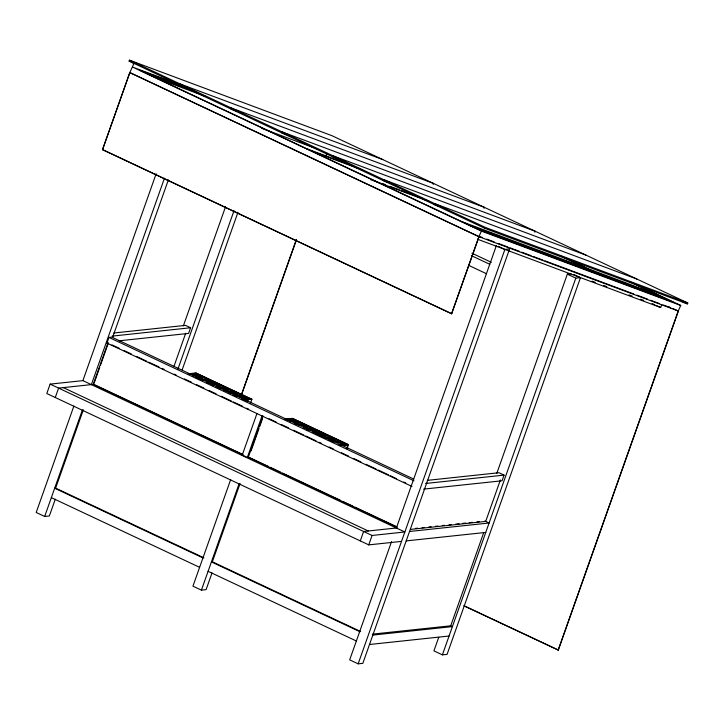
<?xml version="1.0" encoding="UTF-8"?>
<svg xmlns="http://www.w3.org/2000/svg" width="724" height="724" viewBox="0 0 724 724"><rect width="100%" height="100%" fill="white"/><g stroke="black" fill="none" stroke-linecap="round" stroke-linejoin="round"><path stroke-width="1.09" d="M211.046 383.449L211.055 383.421A5.122 1.113 19.5 0 0 210.765 382.915M228.675 391.702L229.083 391.684M237.49 395.847L237.897 395.829M298.777 424.68L298.831 424.68A5.122 1.113 19.5 0 0 298.777 424.445M307.637 428.825L308.044 428.807M325.266 437.106L325.673 437.088M463.957 605.834L558.322 650.08L678.388 311.03L478.881 236.685L129.813 72.59L479.071 236.657L451.586 313.773L102.518 149.678L129.813 72.59L134.049 63.269L132.483 62.689M102.518 149.678L129.813 72.59M50.128 384.118L372.082 535.47L404.852 531.977L82.889 380.634L50.128 384.118L46.798 393.539L368.751 544.882L401.512 541.398M55.268 397.521L58.599 388.109L93.704 384.363M73.902 406.019L36.2 512.483L44.671 516.474L49.35 515.977L55.286 499.225M82.889 380.634L156.14 173.787M44.671 516.474L82.409 409.911M91.369 384.616L164.457 178.204M202.946 557.914L54.68 488.22L55.612 488.121L83.341 409.811M411.983 486.456L106.971 343.076L108.98 337.429L111.786 337.131L413.721 479.062M107.912 342.977L93.233 384.417L243.201 454.907L242.268 455.016L256.939 413.576M94.084 383.304L99.722 367.367M100.482 365.24L108.383 342.923L106.971 343.076M112.627 337.303L168.384 179.833M183.353 325.881L225.58 206.639M174.013 366.217L185.67 333.275M113.786 333.004L185.507 325.366L190.593 327.755L188.593 333.411L119.107 340.805M177.878 369.258L234.051 210.621M182.177 369.819L237.979 212.25M195.67 374.742L196.204 373.24L251.101 399.042L243.436 399.856M241.164 395.385L296.288 239.716M325.737 156.556L326.868 153.352M241.345 395.367L296.478 239.698M325.927 156.538L327.058 153.334M250.441 403.34L251.889 399.25L195.978 372.969L188.113 373.801M230.675 479.605L192.946 586.169L201.417 590.151L206.096 589.653L212.023 572.91M242.268 455.016L247.346 457.405L262.025 415.965M262.957 415.866L248.287 457.306L397.232 527.316M201.417 590.151L239.146 483.587M251.101 450.862L259.002 428.554M259.753 426.427L262.396 418.988M212.358 561.797L360.624 631.5L359.692 631.6L211.417 561.896L212.358 561.797L240.087 483.487M341.122 445.151L347.692 444.446L292.786 418.635L292.252 420.146L290.568 420.327M347.158 445.957L347.357 445.387M347.031 448.744L348.479 444.654L292.559 418.372L284.695 419.205M360.281 540.9L363.611 531.488L396.372 527.995L496.429 245.454M368.751 544.882L372.082 535.47M451.586 313.773L478.881 236.685L481.424 231.092L680.741 305.456L678.207 311.048L558.141 650.107M391.539 541.643L349.683 659.854L358.154 663.836L362.833 663.338L509.587 248.938L504.899 249.436L498.311 246.332M358.154 663.836L504.899 249.436M438.744 637.274L433.929 650.876L442.4 654.858L447.088 654.36L580.494 277.636L573.897 274.541M496.836 473.243L567.335 274.152L571.082 273.753M500.384 479.976L485.704 521.416L410.626 529.407M372.272 634.161L450.717 625.808L483.695 532.683M427.269 480.365L498.99 472.727L504.076 475.116L502.076 480.772L423.631 489.125M442.4 654.858L575.806 278.134L580.494 277.636M129.098 61.097L129.524 60.164L331.954 135.696L687.8 302.976L687.375 303.908L484.944 228.377L129.098 61.097L134.402 63.079M433.205 184.421L433.622 183.489L231.191 107.957L230.766 108.89L236.069 110.872M484.039 208.313L484.456 207.381L282.025 131.858L281.6 132.791L290.08 135.949M484.944 228.377L485.37 227.445L687.8 302.976M534.873 232.214L535.298 231.282L332.859 155.75L332.443 156.683L337.737 158.665M477.55 239.228L660.623 307.528L661.89 304.741M112.148 336.108L190.593 327.755M189.634 373.937L196.204 373.24M191.489 374.643L195.869 374.181L249.753 399.512M245.155 399.974L251.889 399.25M246.305 401.295L248.549 401.06M285.12 419.458L292.786 418.635M286.976 420.164L292.451 419.585L346.344 444.907M340.615 445.495L348.479 444.654M247.346 457.405L248.848 457.242L268.233 466.356M425.631 483.469L504.076 475.116M415.377 528.411L417.621 528.176M422.101 527.696L424.345 527.461M428.825 526.981L431.07 526.746M435.549 526.267L437.794 526.031M442.274 525.552L444.518 525.307M448.998 524.837L451.242 524.592M455.722 524.122L459.088 523.76M462.446 523.398L465.804 523.045M469.17 522.683L472.528 522.33M477.016 521.85L479.252 521.615M409.531 531.479L489.098 523.009L484.863 521.018M406.191 540.9L485.759 532.421M372.842 635.084L452.409 626.604L450.717 625.808M369.502 644.496L449.07 636.025M193.833 375.113L193.38 375.141M202.648 379.258L202.195 379.276M211.462 383.403L211.001 383.421M220.268 387.548L219.861 387.566A5.122 1.113 19.5 0 1 219.843 387.747M334.479 441.233L334.072 441.251A5.122 1.113 19.5 0 0 334.017 441.016M382.788 159.588L180.357 84.065L179.932 84.998L185.235 86.971M180.864 85.097L132.356 66.997L481.424 231.092M186.321 87.631L139.768 70.264L478.673 229.571L673.32 302.198L629.853 281.763M148.248 74.246L195.851 92.002M156.719 78.228L205.381 96.383M261.744 128.311L317.619 149.153M306.677 148.719L353.231 166.086M311.763 151.108L362.543 170.059M586.132 255.183L383.693 179.652L383.277 180.584L388.571 182.557M382.426 183.525L385.602 184.701M389.829 186.285L399.349 189.833M401.467 190.629L410.988 194.177M413.105 194.964L422.626 198.521M370.588 179.597L428.771 201.299M636.966 279.075L434.536 203.544L434.11 204.476L439.405 206.458M461.731 221.607L656.378 294.234M470.202 225.589L664.849 298.216M479.306 236.35L482.483 237.535M486.718 239.11L494.121 241.87M498.356 243.454L507.877 247.002M509.986 247.798L519.506 251.346M521.624 252.133L531.144 255.69M533.262 256.477L542.783 260.034M544.901 260.821L633.762 293.971M636.93 295.157L647.509 299.103M650.686 300.288L659.148 303.447M663.383 305.021L670.786 307.791L667.962 306.46M592.051 281.129L595.209 282.306M603.644 285.455L606.812 286.632M628.948 294.894L632.115 296.071M640.55 299.22L643.717 300.406M682.298 301.51L687.375 303.908M637.744 285.247L680.741 305.456M563.553 257.156L584.024 266.776M673.085 308.641L678.207 311.048M559.987 255.699L594.666 272.007M652.152 303.546L654.976 304.876M656.858 305.763L660.623 307.528M129.524 60.164L485.37 227.445M567.335 274.152L575.806 278.134M471.921 253.201L491.37 262.341M471.333 255.626L489.759 264.287M469.025 265.527L486.428 273.708M102.708 149.66L451.776 313.754M210.385 381.657L214.44 383.566M293.166 420.581L295.917 421.866M310.008 428.49L313.049 429.92M321.166 433.739L323.194 434.69M333.33 439.459L335.357 440.409M342.352 443.694L345.23 445.052M108.98 337.429L413.983 480.808M111.994 344.896L119.134 348.253M124.238 350.651L131.379 354.009M136.474 356.407L146.673 361.204M148.719 362.163L158.918 366.95M161.977 368.389L164.022 369.349M174.222 374.145L176.258 375.104M184.421 378.942L191.561 382.299M196.666 384.697L203.806 388.055M208.91 390.453L216.051 393.811M221.146 396.209L231.354 401.006M233.39 401.965L242.576 406.282M246.658 408.2L248.694 409.16M269.084 418.734L276.224 422.092M281.319 424.49L288.46 427.848M293.564 430.246L303.763 435.043M305.809 436.002L316.008 440.798M319.067 442.237L321.112 443.197M329.266 447.034L333.348 448.952M341.511 452.79L348.651 456.147M353.755 458.545L360.896 461.903M365.991 464.301L376.199 469.089M378.236 470.048L388.435 474.844M390.48 475.804L396.598 478.682M403.739 482.039L405.784 482.999M94.726 384.842L242.649 454.382M270.269 467.315L280.469 472.111M282.514 473.071L340.66 500.402M342.696 501.361L352.905 506.157M354.941 507.117L396.77 526.773M63.287 387.602L368.29 530.991M464.147 605.816L558.322 650.08M55.612 488.121L203.887 557.815M51.341 497.632L199.616 567.335M208.087 571.317L356.353 641.011M315.845 433.377A5.104 1.113 19.5 0 1 319.963 433.549A5.104 1.113 19.5 0 1 325.338 436.219A5.104 1.113 19.5 0 1 322.406 436.635M320.85 436.192A5.104 1.113 19.5 0 1 320.008 435.893A4.679 1.023 19.5 0 0 321.601 436.319M316.533 434.174A5.104 1.113 19.5 0 1 315.936 433.586M324.696 437.504A5.122 1.113 19.5 0 1 324.225 437.513M315.881 433.595A5.122 1.113 19.5 0 1 316.225 433.522M317.284 433.549A5.122 1.113 19.5 0 1 319.528 434.038M321.212 434.599A5.122 1.113 19.5 0 1 323.501 435.613M307.383 429.748A5.104 1.113 19.5 0 1 310.334 429.178A5.104 1.113 19.5 0 1 316.533 432.074A5.104 1.113 19.5 0 1 312.786 432.273M306.813 429.766A5.122 1.113 19.5 0 1 306.867 429.585M307.881 429.368A5.122 1.113 19.5 0 1 310.723 429.893M313.221 430.78A5.122 1.113 19.5 0 1 314.687 431.468M315.791 432.147A5.122 1.113 19.5 0 1 316.162 432.454M326.768 437.803A5.122 1.113 19.5 0 1 327.529 437.966M330.017 438.735A5.122 1.113 19.5 0 1 331.61 439.405M333.574 441.902A5.104 1.113 19.5 0 1 336.769 441.604A5.104 1.113 19.5 0 1 342.678 444.21A5.104 1.113 19.5 0 1 340.787 445.079M340.117 444.934A5.104 1.113 19.5 0 1 339.221 444.699M333.302 442.011A5.122 1.113 19.5 0 1 333.845 441.803M342.923 445.396A5.122 1.113 19.5 0 1 342.868 445.577M303.591 426.309A5.122 1.113 19.5 0 1 305.175 426.979M306.985 428.002A5.122 1.113 19.5 0 1 307.356 428.318M307.582 428.59A5.122 1.113 19.5 0 1 307.619 429.015M290.261 421.078A5.122 1.113 19.5 0 0 289.79 421.097A4.679 1.023 19.5 0 1 293.555 421.232A4.679 1.023 19.5 0 1 298.496 423.667A4.679 1.023 19.5 0 1 295.908 424.083M294.777 422.164A5.122 1.113 19.5 0 1 295.591 422.49M297.673 423.531A5.122 1.113 19.5 0 1 298.17 423.866M298.324 425.332A5.104 1.113 19.5 0 1 302.062 425.178A5.104 1.113 19.5 0 1 307.781 428.02A5.104 1.113 19.5 0 1 303.98 428.137M289.41 420.952A5.104 1.113 19.5 0 1 293.528 421.124A5.104 1.113 19.5 0 1 298.903 423.784A5.104 1.113 19.5 0 1 295.971 424.21M295.256 424.02A5.104 1.113 19.5 0 1 294.324 423.73M324.759 437.758A5.104 1.113 19.5 0 1 328.225 437.531A5.104 1.113 19.5 0 1 334.072 440.264A5.104 1.113 19.5 0 1 331.221 440.771M330.497 440.581A5.104 1.113 19.5 0 1 329.574 440.301M333.972 442.011A4.679 1.023 19.5 0 1 337.366 441.866A4.679 1.023 19.5 0 1 342.615 444.455A4.679 1.023 19.5 0 1 339.221 444.599M295.166 423.893A4.679 1.023 19.5 0 1 294.406 423.658M290.496 421.848A4.679 1.023 19.5 0 1 289.917 421.305M298.722 425.441A4.679 1.023 19.5 0 1 301.618 425.169A4.679 1.023 19.5 0 1 307.039 427.54A4.679 1.023 19.5 0 1 305.401 428.373M304.714 428.228A4.679 1.023 19.5 0 1 303.98 428.038M325.067 437.649A4.679 1.023 19.5 0 1 328.805 437.803A4.679 1.023 19.5 0 1 333.746 440.237A4.679 1.023 19.5 0 1 331.149 440.654M330.416 440.464A4.679 1.023 19.5 0 1 329.646 440.228M328.877 439.957A4.679 1.023 19.5 0 1 328.126 439.667M325.737 438.409A4.679 1.023 19.5 0 1 325.384 438.129M307.537 429.585A4.679 1.023 19.5 0 1 310.931 429.441A4.679 1.023 19.5 0 1 316.18 432.029A4.679 1.023 19.5 0 1 312.795 432.174M308.578 430.436A4.679 1.023 19.5 0 1 308.116 430.128M316.578 433.984A4.679 1.023 19.5 0 1 319.003 433.395A4.679 1.023 19.5 0 1 324.768 435.92A4.679 1.023 19.5 0 1 322.343 436.509M319.311 435.522A4.679 1.023 19.5 0 1 318.605 435.214M317.954 434.889A4.679 1.023 19.5 0 1 317.393 434.572M219.607 388.489A5.104 1.113 19.5 0 1 222.295 387.847A5.104 1.113 19.5 0 1 228.576 390.625A5.104 1.113 19.5 0 1 225.825 391.232M228.657 391.892A5.122 1.113 19.5 0 1 228.449 392.028M219.037 388.507A5.122 1.113 19.5 0 1 219.291 388.191M222.947 388.634A5.122 1.113 19.5 0 1 224.621 389.195M210.548 384.073A5.104 1.113 19.5 0 1 213.743 383.774A5.104 1.113 19.5 0 1 219.662 386.381A5.104 1.113 19.5 0 1 217.77 387.25M217.01 387.087A5.104 1.113 19.5 0 1 216.205 386.869M213.019 385.693A5.104 1.113 19.5 0 1 212.241 385.304M211.634 384.96A5.104 1.113 19.5 0 1 211.137 384.625M210.829 383.973A5.122 1.113 19.5 0 1 211.299 383.964M216.63 385.376A5.122 1.113 19.5 0 1 217.399 385.711M218.711 386.408A5.122 1.113 19.5 0 1 219.209 386.743M219.58 387.05A5.122 1.113 19.5 0 1 219.815 387.331M236.92 396.236A5.122 1.113 19.5 0 1 235.861 396.209M230.947 392.562A5.122 1.113 19.5 0 1 233.436 393.331M236.983 396.499A5.104 1.113 19.5 0 1 240.449 396.272A5.104 1.113 19.5 0 1 246.296 399.005A5.104 1.113 19.5 0 1 243.445 399.512M242.721 399.322A5.104 1.113 19.5 0 1 241.798 399.042M238.314 396.435A5.122 1.113 19.5 0 1 240.567 396.924M242.25 397.476A5.122 1.113 19.5 0 1 244.54 398.49M246.241 399.757A5.122 1.113 19.5 0 1 246.332 399.992M207.001 380.905A5.122 1.113 19.5 0 1 207.815 381.231M209.29 381.919A5.122 1.113 19.5 0 1 210.394 382.598M201.679 379.675A5.122 1.113 19.5 0 1 199.942 379.53M194.937 375.828A5.122 1.113 19.5 0 1 195.697 375.991M197.344 376.471A5.122 1.113 19.5 0 1 201.091 378.127M201.951 378.77A5.122 1.113 19.5 0 1 202.186 379.041M201.634 379.684A5.104 1.113 19.5 0 1 205.752 379.856A5.104 1.113 19.5 0 1 211.127 382.525A5.104 1.113 19.5 0 1 208.195 382.942M207.48 382.752A5.104 1.113 19.5 0 1 206.557 382.471M192.865 375.358A5.104 1.113 19.5 0 1 197.779 375.982A5.104 1.113 19.5 0 1 202.467 378.634A5.104 1.113 19.5 0 1 198.575 378.589M197.833 378.362A5.104 1.113 19.5 0 1 196.901 378.037M193.181 376.064A5.104 1.113 19.5 0 1 192.91 375.756M228.069 392.118A5.104 1.113 19.5 0 1 232.467 392.372A5.104 1.113 19.5 0 1 237.68 395.123A5.104 1.113 19.5 0 1 233.825 395.159M228.757 392.906A5.104 1.113 19.5 0 1 228.386 392.598M237.291 396.39A4.679 1.023 19.5 0 1 241.029 396.535A4.679 1.023 19.5 0 1 245.97 398.969A4.679 1.023 19.5 0 1 243.373 399.395M242.64 399.196A4.679 1.023 19.5 0 1 241.87 398.969M193.552 376.154A4.679 1.023 19.5 0 1 196.222 375.62A4.679 1.023 19.5 0 1 201.915 378.263A4.679 1.023 19.5 0 1 198.584 378.489M197.815 378.254A4.679 1.023 19.5 0 1 197.046 377.991M196.294 377.693A4.679 1.023 19.5 0 1 195.58 377.385M202.041 379.819A4.679 1.023 19.5 0 1 205.788 379.973A4.679 1.023 19.5 0 1 210.72 382.408A4.679 1.023 19.5 0 1 208.132 382.824M207.39 382.634A4.679 1.023 19.5 0 1 206.63 382.399M202.72 380.58A4.679 1.023 19.5 0 1 202.367 380.299M228.802 392.725A4.679 1.023 19.5 0 1 231.228 392.127A4.679 1.023 19.5 0 1 236.992 394.652A4.679 1.023 19.5 0 1 234.567 395.25M233.825 395.06A4.679 1.023 19.5 0 1 233.065 394.824M230.178 393.63A4.679 1.023 19.5 0 1 229.617 393.313M211.526 384.725A4.679 1.023 19.5 0 1 212.919 383.702A4.679 1.023 19.5 0 1 219.019 386.082A4.679 1.023 19.5 0 1 217.625 387.105M216.938 386.96A4.679 1.023 19.5 0 1 216.205 386.77M213.209 385.666A4.679 1.023 19.5 0 1 212.557 385.349M219.761 388.326A4.679 1.023 19.5 0 1 222.902 388.109A4.679 1.023 19.5 0 1 228.268 390.607A4.679 1.023 19.5 0 1 225.752 391.105M224.25 390.679A4.679 1.023 19.5 0 1 223.481 390.417M220.802 389.168A4.679 1.023 19.5 0 1 220.34 388.869"/></g></svg>
